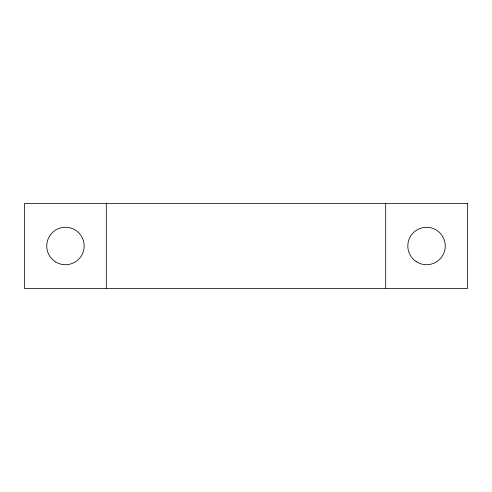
<?xml version="1.0" encoding="UTF-8"?>
<svg xmlns="http://www.w3.org/2000/svg" width="492" height="492" viewBox="0 0 492 492"><rect width="100%" height="100%" fill="white"/><g stroke="black" fill="none" stroke-linecap="round" stroke-linejoin="round"><path stroke-width="0.74" d="M385.691 203.448L385.691 288.552M106.309 203.448L106.309 288.552M467.4 203.448L24.6 203.448L24.6 288.552L467.4 288.552L467.394 203.448M55.694 261.978A18.727 18.727 0 0 0 84.169 246.461A18.727 18.727 0 0 0 56.494 229.561A18.727 18.727 0 0 0 55.694 261.978M416.183 261.596A18.727 18.727 0 0 0 445.229 247.175A18.727 18.727 0 0 0 418.218 229.229A18.727 18.727 0 0 0 416.183 261.596"/></g></svg>
